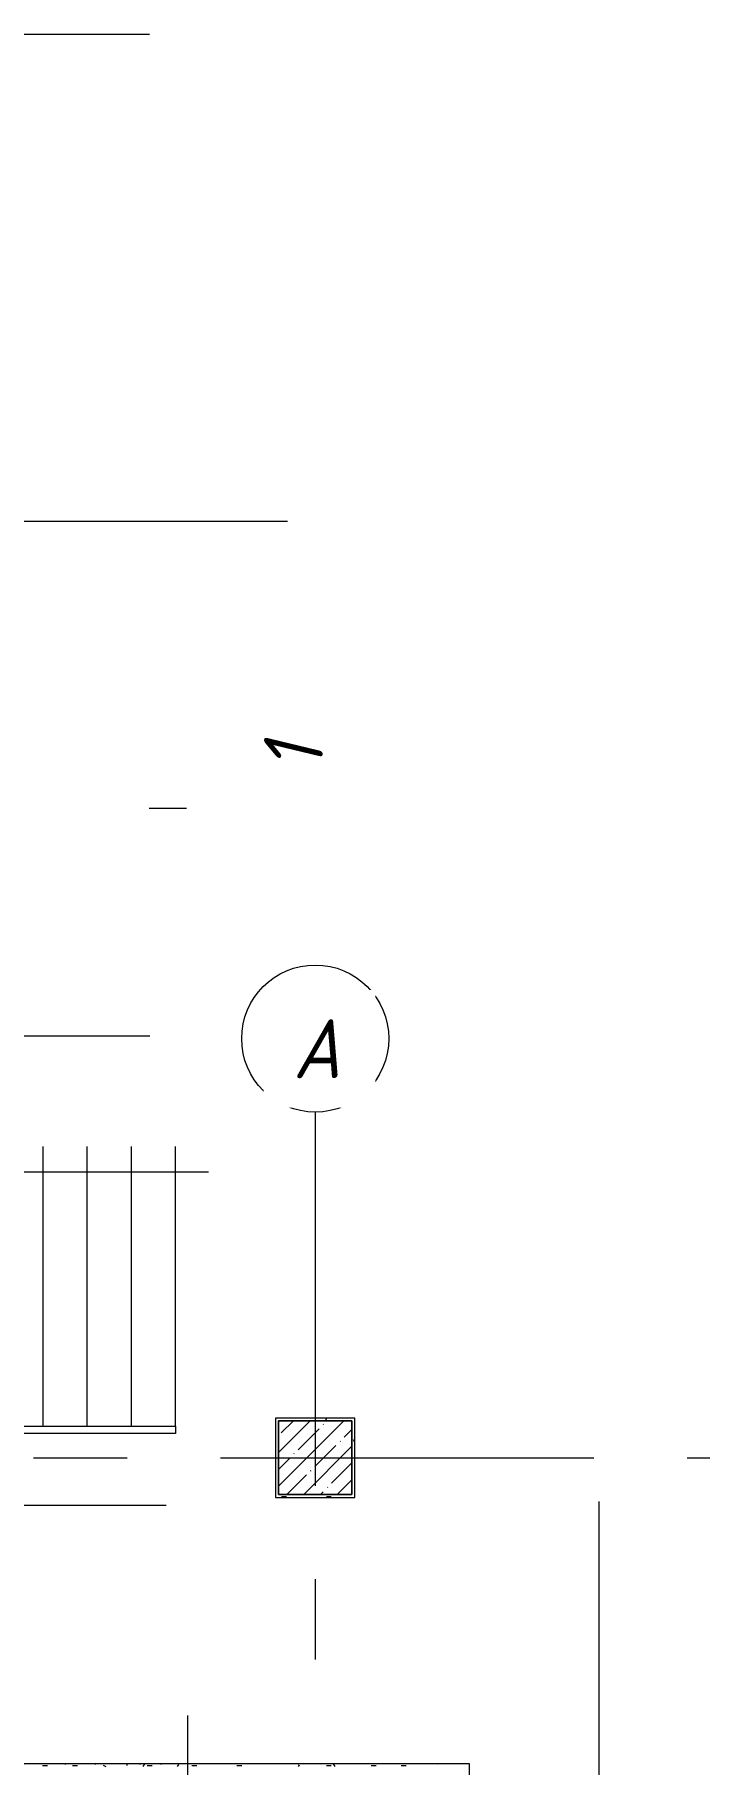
# Model space of a CAD drawing. Header units: metres. Extents: x 50 to 891, y -1294 to 247.
# Drawn here: x 311.2 to 333.8, y -1078.2 to -1019.4 of the extents above; entities that cross this region are included whole.
import ezdxf

# ---------------------------------------------------------------- set-up
doc = ezdxf.new("R2010")
doc.units = ezdxf.units.M
doc.linetypes.add('Линия сетки', pattern=[22.225, 12.7, -3.175, 3.175, -3.175])
doc.linetypes.add('Сверху', pattern=[3.96875, 2.38125, -1.5875])
doc.layers.add('S-GRID-IDEN', color=9, linetype='Continuous', lineweight=9)
doc.layers.add('Верхние поручни', color=7, linetype='Continuous', lineweight=9)
doc.layers.add('ПЛАН', color=8, linetype='Continuous')
doc.styles.add('ISOCPEUR_I', font='isocpeui.ttf', dxfattribs={"width": 0.9, "height": 350})
doc.styles.add('ISOCPEUR_I_1', font='isocpeui.ttf', dxfattribs={"width": 0.9, "height": 250})
pattern_1 = [(0, (467.42775, -1464.79405), (2.032, 0.508), [0.16764, -1.35636, 0.16764, -1.35636, -8.128]), (0, (467.42775, -1464.79405), (2.032, 0.508), [-3.048, 0.16764, -2.88036, 0.16764, -1.35636, -3.556]), (0, (467.42775, -1464.79405), (2.032, 0.508), [-7.62, 0.16764, -0.84836, 0.16764, -2.37236]), (120, (468.18975, -1464.54005), (-1.4559409, 1.5057636), [0.16764, -1.35636, 0.16764, -9.48436]), (120, (468.18975, -1464.54005), (-1.4559409, 1.5057636), [-1.69164, -1.35636, 0.16764, -2.88036, -5.08]), (120, (468.18975, -1464.54005), (-1.4559409, 1.5057636), [-6.096, 0.16764, -1.35636, 0.16764, -3.38836]), (120, (468.18975, -1464.54005), (-1.4559409, 1.5057636), [-7.78764, -0.84836, 0.16764, -2.37236]), (240, (468.44375, -1463.52405), (-0.5760591, -2.0137636), [0.16764, -1.35636, 0.16764, -9.48436]), (240, (468.44375, -1463.52405), (-0.5760591, -2.0137636), [-1.69164, -1.35636, 0.16764, -2.88036, -5.08]), (240, (468.44375, -1463.52405), (-0.5760591, -2.0137636), [-6.096, 0.16764, -1.35636, 0.16764, -3.38836]), (240, (468.44375, -1463.52405), (-0.5760591, -2.0137636), [-7.78764, -0.84836, 0.16764, -2.37236])]

# ---------------------------------------------------------------- blocks, each defined once
blk = doc.blocks.new('Тип верхнего поручня - Верхний поручень_Внутренний_-5421601--1В')
at = {"layer": 'Верхние поручни'}
for p, q in [((-442779, -22901), (-441599, -22891)), ((-441599, -22891), (-440399, -22880)), ((-441599, -22891), (-441599, -22941)), ((-440399, -22930), (-441599, -22941)), ((-440399, -22880), (-440399, -22930)), ((-441599, -22941), (-442779, -22951))]:
    blk.add_line(p, q, dxfattribs=at)
blk = doc.blocks.new('Ось сетки - Заголовок сетки - Окружность 5 мм-84278--1В')
at = {"layer": 'S-GRID-IDEN'}
blk.add_circle((0, 0), 5, dxfattribs=at)

msp = doc.modelspace()

# ---------------------------------------------------------------- hatches: boundary and pattern name
at = {"layer": 'ПЛАН', "lineweight": 13}
h = msp.add_hatch(dxfattribs=at)
h.set_pattern_fill('FP_5', color=8, scale=0.005, style=0, pattern_type=2)
h.set_pattern_definition(pattern_1)
h.paths.add_polyline_path([(319.395, -1066.494), (322.095, -1066.494), (322.095, -1066.394), (319.395, -1066.394)])
h = msp.add_hatch(dxfattribs=at)
h.set_pattern_fill('FP_1', color=8, scale=0.005, style=0, pattern_type=2)
h.set_pattern_definition([(45, (467.42775, -1464.79405), (-0.5702463, 0.5702463), []), (45, (467.998, -1464.79405), (-0.5702463, 0.5702463), [1.008065, -0.201615, 0.016765, -0.18485])])
h.paths.add_polyline_path([(319.495, -1068.994), (321.995, -1068.994), (321.995, -1066.494), (319.495, -1066.494), (319.495, -1068.478)])
h = msp.add_hatch(dxfattribs=at)
h.set_pattern_fill('FP_5', color=8, scale=0.005, style=0, pattern_type=2)
h.set_pattern_definition(pattern_1)
h.paths.add_polyline_path([(321.995, -1068.994), (322.095, -1068.994), (322.095, -1066.494), (321.995, -1066.494), (321.995, -1068.478)])
h = msp.add_hatch(dxfattribs=at)
h.set_pattern_fill('FP_5', color=8, scale=0.005, style=0, pattern_type=2)
h.set_pattern_definition(pattern_1)
h.paths.add_polyline_path([(319.495, -1069.094), (322.095, -1069.094), (322.095, -1068.994), (319.495, -1068.994)])
h = msp.add_hatch(dxfattribs=at)
h.set_pattern_fill('FP_5', color=8, scale=0.005, style=0, pattern_type=2)
h.set_pattern_definition(pattern_1)
h.paths.add_polyline_path([(296.345, -1078.244), (325.895, -1078.244), (325.895, -1078.144), (296.345, -1078.144)])
h = msp.add_hatch(dxfattribs=at)
h.set_pattern_fill('FP_5', color=8, scale=0.005, angle=90, style=0, pattern_type=2)
h.set_pattern_definition([(90, (-1795.4389, 1051.87066), (-0.508, 2.032), [0.16764, -1.35636, 0.16764, -9.48436]), (90, (-1795.4389, 1051.87066), (-0.508, 2.032), [-1.69164, -1.35636, 0.16764, -2.88036, -5.08]), (90, (-1795.4389, 1051.87066), (-0.508, 2.032), [-6.096, 0.16764, -1.35636, 0.16764, -3.38836]), (90, (-1795.4389, 1051.87066), (-0.508, 2.032), [-7.78764, -0.84836, 0.16764, -2.37236]), (210, (-1795.6929, 1052.63266), (-1.50576362, -1.455940905), [0.16764, -1.35636, 0.16764, -9.48436]), (210, (-1795.6929, 1052.63266), (-1.50576362, -1.455940905), [-1.69164, -1.35636, 0.16764, -2.88036, -5.08]), (210, (-1795.6929, 1052.63266), (-1.50576362, -1.455940905), [-6.096, 0.16764, -1.35636, 0.16764, -3.38836]), (210, (-1795.6929, 1052.63266), (-1.50576362, -1.455940905), [-7.78764, -0.84836, 0.16764, -2.37236]), (330, (-1796.7089, 1052.88666), (2.01376362, -0.576059095), [0.16764, -1.35636, 0.16764, -9.48436]), (330, (-1796.7089, 1052.88666), (2.01376362, -0.576059095), [-1.69164, -1.35636, 0.16764, -2.88036, -5.08]), (330, (-1796.7089, 1052.88666), (2.01376362, -0.576059095), [-6.096, 0.16764, -1.35636, 0.16764, -3.38836]), (330, (-1796.7089, 1052.88666), (2.01376362, -0.576059095), [-7.78764, -0.84836, 0.16764, -2.37236])])
h.paths.add_polyline_path([(316.399, -1078.244), (316.399, -1078.144), (296.345, -1078.144), (296.345, -1078.244), (300.229, -1078.244)])
h = msp.add_hatch(dxfattribs=at)
h.set_pattern_fill('FP_5', color=8, scale=0.005, style=0, pattern_type=2)
h.set_pattern_definition(pattern_1)
h.paths.add_polyline_path([(325.895, -1084.144), (325.995, -1084.144), (325.995, -1078.144), (325.895, -1078.144), (325.895, -1081.96)])

# ---------------------------------------------------------------- linework, layer by layer
at = {"layer": 'ПЛАН', "color": 8, "linetype": 'Линия сетки', "lineweight": 13}
for p, q in [((315.105, -1019.369), (172.858, -1019.369)), ((319.801, -1035.919), (172.858, -1035.919)), ((315.12, -1053.419), (179.208, -1053.419)), ((295.296, -1067.744), (467.605, -1067.744)), ((315.677, -1069.369), (172.858, -1069.369)), ((330.395, -1069.231), (330.395, -1215.489))]:
    msp.add_line(p, q, dxfattribs=at)
at = {"layer": 'ПЛАН', "color": 8, "lineweight": 13}
for p, q in [((316.367, -1045.679), (315.099, -1045.679)), ((311.496, -1066.669), (311.496, -1057.169)), ((312.996, -1066.669), (312.996, -1057.169)), ((314.496, -1066.669), (314.496, -1057.169)), ((315.996, -1066.669), (315.996, -1057.169)), ((291.895, -1058.025), (317.122, -1058.025)), ((311.496, -1066.669), (311.496, -1058.025)), ((312.996, -1066.669), (312.996, -1058.025)), ((314.496, -1066.669), (314.496, -1058.025)), ((315.996, -1066.669), (315.996, -1058.025)), ((322.095, -1066.394), (319.395, -1066.394)), ((319.395, -1066.394), (319.395, -1069.094)), ((321.995, -1066.494), (319.495, -1066.494)), ((319.495, -1066.494), (319.495, -1068.994)), ((319.495, -1066.494), (321.995, -1066.494)), ((319.495, -1068.994), (319.495, -1066.494)), ((321.995, -1068.994), (321.995, -1066.494)), ((321.995, -1066.494), (321.995, -1068.994)), ((322.095, -1069.094), (322.095, -1066.394)), ((319.395, -1069.094), (322.095, -1069.094)), ((319.495, -1068.994), (321.995, -1068.994)), ((321.995, -1068.994), (319.495, -1068.994)), ((316.399, -1076.507), (316.399, -1129.3)), ((325.995, -1078.144), (296.445, -1078.144)), ((316.399, -1078.144), (296.445, -1078.144)), ((325.995, -1084.144), (325.995, -1078.144))]:
    msp.add_line(p, q, dxfattribs=at)
at = {"layer": 'ПЛАН', "color": 8, "linetype": 'Сверху', "lineweight": 13}
for p, q in [((311.496, -1066.669), (311.496, -1057.169)), ((312.996, -1066.669), (312.996, -1057.169)), ((314.496, -1066.669), (314.496, -1057.169)), ((315.996, -1066.669), (315.996, -1057.169)), ((311.496, -1066.669), (311.496, -1058.025)), ((312.996, -1066.669), (312.996, -1058.025)), ((314.496, -1066.669), (314.496, -1058.025)), ((315.996, -1066.669), (315.996, -1058.025))]:
    msp.add_line(p, q, dxfattribs=at)

# ---------------------------------------------------------------- block references
at = {"layer": 'ПЛАН', "color": 8, "lineweight": 13}
for name, p, xscale, yscale, zscale, rotation in [('Ось сетки - Заголовок сетки - Окружность 5 мм-84278--1В', (320.745, -1053.496), 0.4999999999999998, 0.4999999999999998, 0.4999999999999998, 180.0000115811491), ('Тип верхнего поручня - Верхний поручень_Внутренний_-5421601--1В', (2518.941, -972.322), 0.005, 0.005, 0.005, 359.4783966113484)]:
    msp.add_blockref(name, p, dxfattribs=dict(at, xscale=xscale, yscale=yscale, zscale=zscale, rotation=rotation))

# ---------------------------------------------------------------- texts
at = {"layer": 'ПЛАН', "color": 8, "lineweight": 13, "insert": (319.005, -1044.379), "char_height": 2, "width": 0.72152, "attachment_point": 1, "rotation": 90, "style": 'ISOCPEUR_I_1', "bg_fill": 2}
msp.add_mtext('\\fISOCPEUR|b0|i1|c204|p34|;\\W.9;1', dxfattribs=at)

# ---------------------------------------------------------------- next in the draw order: texts
at = {"layer": 'ПЛАН', "color": 8, "lineweight": 13, "insert": (319.988, -1052.842), "char_height": 2, "width": 1.8038, "attachment_point": 1, "style": 'ISOCPEUR_I', "bg_fill": 2}
msp.add_mtext('\\fISOCPEUR|b0|i1|c204|p34|;\\W.9;А', dxfattribs=at)

# ---------------------------------------------------------------- next in the draw order: linework, layer by layer
at = {"layer": 'ПЛАН', "color": 8, "linetype": 'Линия сетки', "lineweight": 13}
msp.add_line((320.745, -1055.996), (320.745, -1074.602), dxfattribs=at)

doc.saveas('drawing.dxf')
